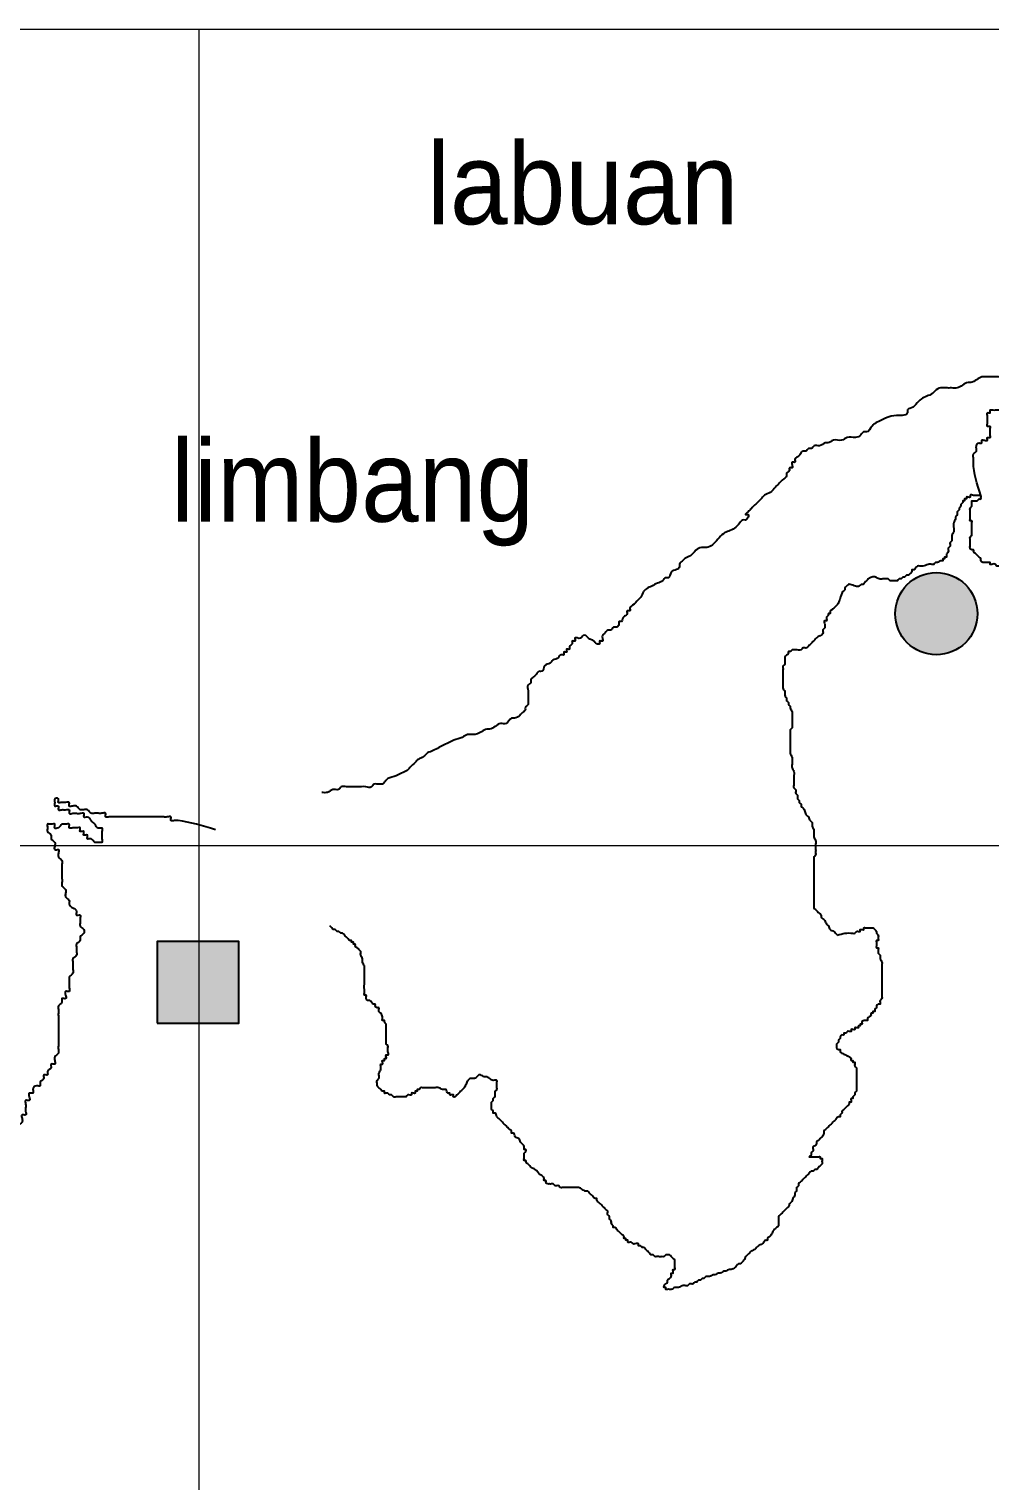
# Model space of a CAD drawing. Header units: metres. Extents: x -400 to 2000400, y -400 to 948520.
# Drawn here: x 1379183 to 1496906, y 422141 to 600000 of the extents above; entities that cross this region are included whole.
import ezdxf
from ezdxf.enums import TextEntityAlignment as Align

# ---------------------------------------------------------------- set-up
doc = ezdxf.new("R2010")
doc.units = ezdxf.units.M
doc.header["$LTSCALE"] = 1600
for name, color, linetype, lineweight in [('1', 7, 'Continuous', 25), ('2', 7, 'Continuous', 25), ('3', 7, 'Continuous', 13), ('4', 7, 'Continuous', 25)]:
    doc.layers.add(name, color=color, linetype=linetype, lineweight=lineweight)

msp = doc.modelspace()

# ---------------------------------------------------------------- hatches: boundary and pattern name
at = {"layer": '2'}
for points in [[(1495372, 528377, 1), (1485299, 528377, 1)], [(1394873, 478216), (1404873, 478216), (1404873, 488216), (1394873, 488216)]]:
    msp.add_hatch(color=256, dxfattribs=at).paths.add_polyline_path(points)

# ---------------------------------------------------------------- linework, layer by layer
at = {"layer": '1'}
for points in [[(1498468, 527518), (1498690, 529744), (1498690, 529967), (1498690, 530189), (1498690, 530412), (1498690, 530634), (1498690, 530857), (1498690, 531080), (1498690, 531302), (1498690, 531525), (1498690, 531747), (1498913, 531970), (1498913, 532192), (1498913, 532415), (1498913, 532638), (1498913, 532860), (1498913, 533083), (1498690, 533305), (1498690, 533528), (1498468, 533750), (1498245, 533973), (1498023, 534196), (1497800, 534196), (1497578, 534418), (1497133, 534418), (1496910, 534418), (1496910, 534641), (1496688, 534641), (1496466, 534641), (1496243, 534641), (1496021, 534641), (1495798, 534863), (1495798, 535086), (1495576, 535308), (1495353, 535531), (1495131, 535754), (1494908, 535976), (1494908, 536199), (1494686, 536199), (1494463, 536421), (1494463, 536644), (1494463, 536866), (1494463, 537089), (1494463, 537534), (1494463, 537757), (1494686, 537979), (1494686, 538202), (1494686, 538424), (1494686, 538870), (1494686, 539092), (1494686, 539315), (1494686, 539537), (1494686, 539760), (1494463, 539760), (1494463, 539982), (1494463, 540205), (1494463, 540428), (1494463, 540650), (1494463, 540873), (1494463, 541095), (1494463, 541318), (1494686, 541541), (1494686, 541763), (1494686, 541986), (1494686, 542208), (1494908, 542208), (1495131, 542208), (1495353, 542208), (1495576, 542431), (1495798, 542431), (1495798, 542653), (1495798, 542876), (1495576, 542876), (1495353, 542876), (1494908, 542876), (1494463, 542876), (1494463, 542653), (1494241, 542653), (1494018, 542653), (1494018, 542431), (1493796, 542431), (1493796, 542208), (1493573, 542208), (1493573, 541986), (1493351, 541763), (1493351, 541541), (1493128, 541318), (1493128, 541095), (1492906, 540873), (1492906, 540650), (1492683, 540205)], [(1492683, 540205), (1492683, 539982), (1492461, 539537), (1492461, 538870), (1492461, 538647), (1492461, 538424), (1492238, 537979), (1492238, 537757), (1492238, 537534), (1492238, 537312), (1492016, 537089), (1492016, 536866), (1492016, 536644), (1491793, 536421), (1491793, 536199), (1491793, 535976), (1491571, 535531), (1491571, 535308), (1491348, 535308), (1491348, 535086), (1491126, 535086), (1491126, 534863), (1490903, 534863), (1490458, 534641), (1490236, 534641), (1490013, 534418), (1489791, 534418), (1489346, 534418), (1488678, 534196), (1488011, 534196), (1487788, 533973), (1487566, 533750), (1487343, 533750), (1487343, 533528), (1487121, 533305), (1486898, 533083), (1486676, 533083), (1486453, 532860), (1486231, 532860), (1486009, 532638), (1485786, 532638), (1485564, 532415), (1485341, 532415), (1485119, 532415), (1484896, 532415), (1484674, 532415), (1484451, 532638), (1484229, 532638), (1484006, 532638), (1483784, 532638), (1483339, 532638), (1482894, 532860), (1482449, 532860), (1482004, 532638), (1481781, 532415), (1481559, 532192), (1481336, 531970), (1481114, 531970), (1480891, 531747), (1480446, 531747), (1479779, 531970), (1479556, 531970), (1479334, 531747), (1479111, 531525), (1479111, 531302), (1478889, 531080), (1478666, 530634), (1478444, 529967), (1478221, 529521), (1477776, 529076), (1477554, 528854), (1477331, 528631), (1477331, 528409), (1477109, 528409), (1477109, 528186), (1476886, 527963), (1476886, 527518), (1476664, 527518), (1476664, 527073), (1476664, 526851), (1476664, 526628), (1476441, 526405), (1476441, 526183), (1476441, 525960), (1476219, 525738), (1475774, 525515), (1475552, 525293), (1475329, 525070), (1475107, 524847), (1474884, 524625), (1474662, 524402)], [(1474662, 524402), (1474439, 524180), (1474217, 524180), (1473994, 524180), (1473772, 523957), (1473104, 523957), (1472882, 523957), (1472659, 523957), (1472437, 523735), (1472214, 523735), (1472214, 523512), (1471992, 523289), (1471769, 523067), (1471769, 522844), (1471769, 522622), (1471769, 522399), (1471769, 522177), (1471547, 521954), (1471547, 521731), (1471547, 521509), (1471547, 521286), (1471547, 521064), (1471547, 520841), (1471547, 520396), (1471547, 520173), (1471547, 519951), (1471547, 519728), (1471547, 519506), (1471547, 519283), (1471769, 518838), (1471769, 518615), (1471769, 518393), (1471992, 517948), (1471992, 517725), (1472214, 517502), (1472214, 517280), (1472437, 517057), (1472437, 516835), (1472659, 516390), (1472659, 516167), (1472659, 515722), (1472659, 515499), (1472659, 515277), (1472659, 514832), (1472659, 514609), (1472659, 514386), (1472437, 514164), (1472437, 513941), (1472437, 513719), (1472437, 513496), (1472437, 513274), (1472437, 513051), (1472437, 512828), (1472437, 512606), (1472437, 512161), (1472437, 511716), (1472437, 511270), (1472659, 510825), (1472659, 510380), (1472659, 509935), (1472659, 509490), (1472882, 509045), (1472882, 508377), (1472882, 508154), (1472882, 507709), (1472882, 507487), (1472882, 507041), (1473104, 506819), (1473104, 506596), (1473104, 506374), (1473327, 506151), (1473327, 505929), (1473327, 505706), (1473549, 505483), (1473549, 505261), (1473772, 505038), (1473772, 504816), (1473994, 504593), (1474217, 504148), (1474439, 503703), (1474662, 503480), (1474884, 503035), (1475107, 502813), (1475107, 502367), (1475329, 501922), (1475329, 501700), (1475329, 501255), (1475329, 501032), (1475552, 500587), (1475552, 500142), (1475552, 499919)], [(1402019, 501922), (1397459, 503036), (1397014, 503036), (1396569, 503036), (1396569, 503481), (1396124, 503481), (1395679, 503481), (1395234, 503481), (1394789, 503481), (1394344, 503481), (1393899, 503481), (1393454, 503481), (1393009, 503481), (1392564, 503481), (1392119, 503481), (1391674, 503481), (1391229, 503481), (1390784, 503481), (1390339, 503481), (1389894, 503481), (1389449, 503481), (1389004, 503481), (1388559, 503481), (1388559, 503926), (1388114, 503926), (1387669, 503926), (1387224, 503926), (1386779, 503926), (1386334, 504371), (1385889, 504371), (1385444, 504371), (1384999, 504816), (1384554, 504816), (1384109, 504816), (1384109, 505261), (1383664, 505261), (1383219, 505261), (1382774, 505261), (1382774, 505707), (1382329, 505707), (1382329, 505261), (1382329, 504816), (1382774, 504816), (1382774, 504371), (1383219, 504371), (1383664, 504371), (1384109, 504371), (1384109, 503926), (1384554, 503926), (1384999, 503926), (1385444, 503926), (1385889, 503926), (1385889, 503481), (1386334, 503481), (1386779, 503036), (1387224, 502591), (1387669, 502145), (1388114, 502145), (1388114, 501700), (1388114, 501255), (1388114, 500810), (1388114, 500365), (1387669, 500365), (1387224, 500365), (1386779, 500810), (1386334, 500810), (1386334, 501255), (1385889, 501255), (1385889, 501700), (1385444, 501700), (1385444, 502145), (1384999, 502145), (1384554, 502145), (1384109, 502145), (1384109, 502591), (1383664, 502591), (1383219, 502591), (1382774, 502145), (1382329, 502145), (1382329, 502591), (1381884, 502591), (1381439, 502591), (1381439, 502145), (1381439, 501700), (1381884, 501255), (1381884, 500810), (1382329, 500365), (1382329, 499920), (1382329, 499475), (1382774, 499475), (1382774, 499029)], [(1475552, 499919), (1475552, 499474), (1475552, 499251), (1475552, 499029), (1475552, 498806), (1475329, 498584), (1475329, 498361), (1475329, 498139), (1475329, 497916), (1475329, 497693), (1475329, 497471), (1475329, 497026), (1475329, 496580), (1475329, 496135), (1475329, 495468), (1475329, 495022), (1475329, 494577), (1475329, 494132), (1475329, 493687), (1475329, 493464), (1475329, 493242), (1475329, 492797), (1475329, 492574), (1475329, 492352), (1475552, 492129), (1475774, 491906), (1475996, 491684), (1476219, 491461), (1476219, 491239), (1476441, 491016), (1476664, 490794), (1476886, 490348), (1477109, 490126), (1477331, 489681), (1477776, 489458), (1477999, 489236), (1478221, 489013)], [(1382774, 499029), (1382774, 498584), (1383219, 498139), (1383219, 497694), (1383219, 497249), (1383219, 496804), (1383219, 496358), (1383219, 495913), (1383219, 495468), (1383219, 495023), (1383664, 494578), (1383664, 494133), (1383664, 493688), (1384109, 493242), (1384109, 492797), (1384554, 492352), (1384999, 491907), (1384999, 491462), (1385444, 491462), (1385444, 491017), (1385444, 490572), (1385444, 490126), (1385889, 489681), (1385889, 489236), (1385444, 488791), (1385444, 488346), (1384999, 487901), (1384999, 487456), (1384999, 487010), (1384999, 486565), (1384554, 486120), (1384554, 485675), (1384554, 485230), (1384554, 484785), (1384554, 484339), (1384109, 483894), (1384109, 483449), (1384109, 483004), (1384109, 482559), (1384109, 482114), (1383664, 482114), (1383664, 481669), (1383664, 481223), (1383219, 481223), (1383219, 480778), (1382774, 480333), (1382774, 479888), (1382774, 479443), (1382774, 478998), (1382774, 478553), (1382774, 478107), (1382774, 477662), (1382774, 477217), (1382774, 476772), (1382774, 476327), (1382774, 475882), (1382774, 475436), (1382774, 474991), (1382774, 474546), (1382329, 474101), (1382329, 473656), (1382329, 473211), (1381884, 473211), (1381884, 472766), (1381439, 472320), (1381439, 471875), (1380994, 471875), (1380994, 471430), (1380549, 470985), (1380549, 470540), (1380104, 470540), (1379659, 470095), (1379659, 469650), (1379214, 469650), (1379214, 469204), (1379214, 468759), (1378769, 468759), (1378769, 468314), (1378769, 467869), (1378769, 467424), (1378769, 466979), (1378324, 466979), (1378324, 466534), (1378324, 466088), (1377879, 465643), (1377879, 465198), (1377434, 464753), (1377434, 464308), (1376990, 464308), (1376990, 463863), (1376990, 463417)], [(1422043, 472097), (1422266, 472543), (1422266, 472988), (1422266, 473210), (1422488, 473210), (1422488, 473433), (1422488, 473655), (1422711, 473655), (1422711, 473878), (1422933, 473878), (1422933, 474101), (1422933, 474323), (1423156, 474323), (1423156, 474768), (1423156, 474991), (1423156, 475213), (1423156, 475436), (1422933, 475659), (1422933, 475881), (1422933, 476104), (1422933, 476326), (1422933, 476549), (1422933, 476772), (1422933, 476994), (1422933, 477217), (1422933, 477662), (1422933, 477884), (1422933, 478107), (1422711, 478330), (1422711, 478552), (1422488, 478552), (1422488, 478775), (1422488, 478997), (1422266, 479442), (1422043, 479665), (1422043, 479888), (1422043, 480110), (1421821, 480110), (1421598, 480333), (1421598, 480555), (1421376, 480555), (1421153, 480778), (1420931, 481000), (1420708, 481000), (1420486, 481223), (1420486, 481446), (1420486, 481668), (1420263, 481668), (1420263, 481891), (1420263, 482336), (1420263, 483004), (1420263, 483226), (1420263, 483671), (1420263, 483894), (1420263, 484116), (1420263, 484339), (1420263, 484562), (1420263, 484784), (1420263, 485229), (1420041, 485674), (1420041, 486120), (1419818, 486565), (1419818, 486787), (1419818, 487010), (1419596, 487233), (1419373, 487455), (1419151, 487678), (1419151, 487900), (1418928, 487900), (1418928, 488123), (1418706, 488123), (1418706, 488345), (1418483, 488345), (1418261, 488568), (1418038, 488791), (1417816, 489013), (1417593, 489236), (1417371, 489236), (1417148, 489458), (1416926, 489458), (1416704, 489681), (1416481, 489681), (1416259, 489903), (1416036, 490126)], [(1478221, 489013), (1480113, 489236), (1480335, 489236), (1480558, 489458), (1480780, 489458), (1481003, 489458), (1481003, 489681), (1481225, 489681), (1481448, 489681), (1481448, 489903), (1481670, 489903), (1481893, 489903), (1482115, 489903), (1482338, 489903), (1482560, 489903), (1482783, 489681), (1483005, 489458), (1483005, 489236), (1483228, 489013), (1483228, 488791), (1483228, 488568), (1483228, 488345), (1483005, 488345), (1483005, 488123), (1483005, 487900), (1483005, 487678), (1483005, 487455), (1483228, 487455), (1483228, 487233), (1483228, 487010), (1483228, 486787), (1483450, 486565), (1483450, 486342), (1483450, 486120), (1483673, 485674), (1483673, 485452), (1483673, 485229), (1483673, 484784), (1483673, 484116), (1483673, 483671), (1483673, 483226), (1483673, 483004), (1483673, 482781), (1483673, 482558), (1483673, 482336), (1483673, 482113), (1483673, 481891), (1483673, 481668), (1483673, 481446), (1483673, 481223), (1483450, 481000), (1483450, 480778), (1483450, 480555), (1483228, 480555), (1483005, 480333), (1483005, 480110), (1482783, 479888), (1482783, 479665), (1482560, 479665), (1482560, 479442), (1482338, 479442), (1482338, 479220), (1482115, 478997), (1481893, 478775), (1481893, 478552), (1481670, 478552), (1481225, 478330), (1481225, 478107), (1481003, 478107), (1481003, 477884), (1480780, 477884), (1480780, 477662), (1480558, 477662), (1480335, 477662), (1480335, 477439), (1480113, 477439), (1479890, 477439), (1479890, 477217), (1479668, 477217), (1479445, 477217), (1479223, 476994), (1479001, 476994), (1479001, 476772), (1478778, 476772), (1478556, 476549), (1478556, 476326), (1478333, 476104), (1478333, 475881), (1478111, 475659), (1478111, 475436), (1478111, 475213)], [(1478111, 475213), (1478333, 474991), (1478556, 474991), (1478556, 474768), (1478778, 474546), (1479223, 474323), (1479668, 474101), (1479890, 473878), (1479890, 473655), (1480113, 473655), (1480113, 473433), (1480335, 473433), (1480335, 473210), (1480335, 472988), (1480558, 472765), (1480558, 472543), (1480558, 472320), (1480558, 471875), (1480558, 471652), (1480558, 471430), (1480558, 471207), (1480558, 470985), (1480558, 470539), (1480558, 470317), (1480558, 470094), (1480558, 469872), (1480335, 469649), (1480335, 469427), (1480113, 469204), (1480113, 468981), (1479890, 468981), (1479890, 468759), (1479890, 468536), (1479668, 468536), (1479668, 468314), (1479445, 468091), (1479223, 467869), (1479001, 467646), (1478778, 467423), (1478778, 467201), (1478556, 466978), (1478556, 466756), (1478333, 466756), (1478111, 466533), (1477888, 466311), (1477666, 466088), (1477443, 465865), (1477221, 465643), (1476998, 465420), (1476776, 465198), (1476553, 464975), (1476553, 464752), (1476331, 464307), (1476108, 464085), (1475886, 463862), (1475663, 463640), (1475663, 463417), (1475441, 463194), (1475218, 462972), (1475218, 462527), (1474996, 462304), (1474996, 462082), (1474773, 461859), (1474996, 461859), (1475218, 461859), (1475441, 461859), (1475663, 461859), (1475886, 461859), (1476108, 461859), (1476108, 461636), (1476331, 461636), (1476331, 461414), (1476331, 461191), (1476331, 460969), (1476108, 460746), (1475886, 460524), (1475663, 460301), (1475441, 460301), (1475218, 460078), (1474996, 460078), (1474773, 459856), (1474551, 459633), (1474328, 459411), (1474106, 459188), (1473883, 458966), (1473661, 458743), (1473438, 458520), (1473438, 458298), (1473216, 458075), (1473216, 457853), (1472993, 457408)], [(1437840, 465420), (1437618, 465643), (1437173, 466088), (1436728, 466533), (1436505, 466756), (1436283, 467201), (1436060, 467201), (1436060, 467423), (1435838, 467646), (1435838, 467869), (1435838, 468091), (1435838, 468314), (1435838, 468536), (1436060, 468759), (1436060, 468981), (1436283, 469204), (1436283, 469427), (1436283, 469649), (1436283, 469872), (1436505, 470094), (1436505, 470317), (1436505, 470539), (1436505, 470762), (1436505, 470985), (1436505, 471207), (1436060, 471207), (1435615, 471430), (1435170, 471652), (1434948, 471652), (1434503, 471875), (1434280, 471875), (1434058, 471652), (1433613, 471430), (1433168, 471430), (1432945, 471207), (1432723, 470762), (1432500, 470317), (1432278, 470094), (1432055, 469872), (1431833, 469649), (1431610, 469427), (1431388, 469204), (1431165, 469204), (1431165, 469427), (1430943, 469427), (1430720, 469427), (1430720, 469649), (1430498, 469649), (1430275, 470094), (1430053, 470094), (1429830, 470094), (1429385, 470317), (1428940, 470317), (1428718, 470317), (1428495, 470317), (1428273, 470317), (1428050, 470317), (1427828, 470317), (1427605, 470317), (1427383, 470317), (1427161, 470317), (1426938, 470094), (1426716, 470094), (1426716, 469872), (1426493, 469872), (1426493, 469649), (1426271, 469649), (1426048, 469649), (1426048, 469427), (1425603, 469427), (1425381, 469204), (1425158, 469204), (1424936, 469204), (1424713, 469204), (1424491, 469204), (1424268, 469204), (1423823, 469204), (1423601, 469427), (1423378, 469427), (1423156, 469649), (1422711, 469649), (1422711, 469872), (1422488, 469872), (1422266, 470094), (1422043, 470317), (1421821, 470539), (1421821, 470762), (1421821, 471207), (1422043, 471430), (1422043, 471875), (1422043, 472097)], [(1456752, 449617), (1456307, 449617), (1456084, 449617), (1455862, 449617), (1455639, 449840), (1455417, 449840), (1455194, 450063), (1454972, 450285), (1454749, 450508), (1454527, 450730), (1454304, 450730), (1454082, 450953), (1453859, 450953), (1453859, 451175), (1453414, 451175), (1453192, 451175), (1452969, 451398), (1452524, 451398), (1452524, 451621), (1452302, 451621), (1452302, 451843), (1452079, 451843), (1452079, 452066), (1451857, 452288), (1451634, 452511), (1451412, 452733), (1451189, 452956), (1450967, 453179), (1450744, 453179), (1450744, 453401), (1450522, 453624), (1450522, 453846), (1450299, 454291), (1450299, 454514), (1450077, 454737), (1450077, 455182), (1449854, 455404), (1449632, 455627), (1449409, 455850), (1449187, 456072), (1448964, 456295), (1448742, 456517), (1448742, 456740), (1448519, 456740), (1448297, 456962), (1447852, 457408), (1447630, 457630), (1447407, 457630), (1446962, 457853), (1446517, 458075), (1446072, 458075), (1445850, 458075), (1445627, 458075), (1445182, 458075), (1444960, 458075), (1444515, 458075), (1444292, 458075), (1444070, 458298), (1443625, 458298), (1443402, 458520), (1443180, 458520), (1442957, 458520), (1442735, 458520), (1442512, 458743), (1442512, 458966), (1442290, 458966), (1442290, 459188), (1441845, 459633), (1441177, 460301), (1440732, 460524), (1440287, 460969), (1440065, 461191), (1440065, 461414), (1439842, 461414), (1439842, 461636), (1439842, 461859), (1439842, 462082), (1439842, 462304), (1440065, 462527), (1440065, 462749), (1439842, 462749), (1439842, 462972), (1439620, 463417), (1439397, 463640), (1439175, 464085), (1438730, 464307), (1438507, 464752), (1438285, 464752), (1438285, 464975), (1438062, 465198), (1437840, 465420)], [(1472993, 457408), (1472993, 457185), (1472771, 456740), (1472548, 456295), (1472326, 456072), (1472326, 455850), (1472103, 455627), (1471658, 455182), (1471436, 454959), (1471213, 454737), (1470991, 454514), (1470991, 454291), (1470991, 454069), (1470991, 453846), (1470991, 453624), (1470991, 453401), (1470768, 453179), (1470323, 452733), (1470101, 452288), (1469878, 452066), (1469656, 451843), (1469656, 451621), (1469433, 451621), (1469211, 451398), (1468989, 451175), (1468544, 450953), (1468321, 450730), (1468099, 450508), (1467654, 450285), (1467431, 450063), (1467209, 449840), (1466986, 449617), (1466764, 449172), (1466541, 448950), (1466319, 448727), (1466096, 448727), (1465874, 448505), (1465651, 448282), (1465206, 448059), (1464984, 448059), (1464539, 447837), (1464316, 447837), (1463871, 447614), (1463649, 447614), (1463204, 447392), (1462981, 447392), (1462536, 447169), (1462091, 447169), (1461869, 446947), (1461646, 446947), (1461424, 446724), (1461201, 446724), (1460979, 446501), (1460756, 446501), (1460534, 446279), (1460089, 446279), (1459866, 446056), (1459644, 446056), (1459199, 446056), (1458754, 445834), (1458532, 445834), (1458309, 445834), (1457864, 445611), (1457642, 445611), (1457419, 445611), (1457197, 445611), (1457197, 445834), (1456974, 445834), (1456974, 446056), (1457197, 446279), (1457419, 446501), (1457419, 446724), (1457642, 446947), (1457864, 447169), (1457864, 447392), (1457864, 447614), (1458087, 447614), (1458087, 448059), (1458309, 448059), (1458309, 448282), (1458309, 448505), (1458309, 448727), (1458309, 448950), (1458309, 449172), (1458087, 449395), (1457864, 449617), (1457642, 449840), (1457419, 449840), (1457197, 449840), (1456974, 449617), (1456752, 449617)]]:
    msp.add_spline(points, degree=3, dxfattribs=at)
at = {"layer": '2'}
msp.add_lwpolyline([(1394873, 478216), (1404873, 478216), (1404873, 488216), (1394873, 488216)], close=True, dxfattribs=at)
msp.add_circle((1490335, 528377), 5036, dxfattribs=at)
at = {"layer": '3'}
for p, q in [((900000, 600000), (2000000, 600000)), ((1400000, 600000), (1400000, 0)), ((900000, 500000), (2000000, 500000))]:
    msp.add_line(p, q, dxfattribs=at)
at = {"layer": '4'}
for points in [[(1495798, 542876), (1494900, 546933), (1494900, 547270), (1494900, 547944), (1495237, 548281), (1495237, 548955), (1495574, 549292), (1495911, 549292), (1495911, 549629), (1496248, 549629), (1496585, 549629), (1496585, 549966), (1496922, 549966), (1496922, 550303), (1496922, 550640), (1496922, 550977), (1496922, 551314), (1496585, 551314), (1496585, 551651), (1496585, 552325), (1496585, 552662), (1496585, 552999), (1496922, 552999), (1496922, 553336), (1497258, 553336), (1497595, 553336), (1497932, 553336), (1498269, 553336), (1498606, 553336), (1498606, 553673), (1498943, 553673), (1498943, 554010), (1498943, 554347), (1499280, 554347), (1499617, 554347), (1499954, 554347), (1499954, 554010), (1500290, 554010), (1500627, 553673), (1500964, 553336), (1501638, 552999), (1501975, 552999), (1502312, 552999), (1502312, 552662), (1502649, 552662), (1502986, 552662), (1503322, 552662), (1503659, 552662), (1503659, 552999), (1503996, 552999), (1504333, 553336), (1504670, 553336), (1504670, 553673), (1505007, 554010), (1504670, 554010), (1504333, 554010), (1503659, 554347), (1503322, 554347), (1502986, 554685), (1502986, 555022), (1502649, 555022), (1502649, 555359), (1502312, 555696), (1502312, 556033), (1502312, 556370), (1501975, 556370), (1501975, 556707), (1502312, 557044), (1502649, 557381), (1502986, 557718), (1502986, 558055), (1502649, 558055), (1502312, 558055), (1501975, 558392), (1501301, 558392), (1500964, 558055), (1500627, 558055), (1499617, 557718), (1498943, 557718), (1498269, 557381), (1497932, 557381), (1497595, 557381), (1497258, 557381), (1496585, 557381), (1495911, 557381), (1495237, 557044), (1494563, 556707), (1494227, 556707), (1493553, 556370), (1492879, 556033), (1492205, 556033)], [(1492205, 556033), (1491531, 556033), (1490858, 556033), (1490184, 555696), (1489847, 555359), (1489173, 555022), (1488499, 554685), (1487826, 554010), (1487489, 553673), (1486815, 553336), (1486815, 552999), (1486141, 552662), (1485467, 552662), (1484120, 552325), (1483446, 551988), (1482772, 551651), (1482436, 551314), (1481762, 550640), (1481425, 550640), (1481088, 550303), (1480414, 549966), (1479404, 549966), (1478730, 549629), (1477719, 549629), (1477045, 549292), (1476708, 549292), (1476035, 548955), (1475361, 548955), (1475024, 548618), (1474687, 548618), (1474350, 548281), (1474013, 548281), (1473676, 547944), (1473340, 547607), (1473003, 547270), (1473003, 546933), (1472666, 546933), (1472666, 546596), (1472666, 546259), (1472329, 546259), (1472329, 545922), (1471992, 545585), (1471992, 545248), (1471655, 544911), (1470981, 544237), (1470645, 543900), (1469971, 543226), (1469297, 542889), (1468960, 542552), (1468623, 542215), (1468286, 541878), (1467949, 541541), (1467613, 541204), (1467276, 540867), (1466939, 540530), (1467276, 540530), (1467276, 540193), (1466939, 539856), (1466602, 539856), (1466265, 539519), (1465591, 538845), (1464917, 538508), (1464244, 538171), (1463570, 537497), (1462896, 536823), (1462222, 536486), (1461549, 536486), (1460875, 536149), (1460201, 535475), (1459527, 535138), (1459190, 534801), (1458854, 534464), (1458854, 534127), (1458517, 533790), (1457843, 533453), (1457506, 532779), (1457169, 532779), (1456832, 532442), (1456158, 532105), (1455485, 531768), (1454811, 531431), (1454474, 531094), (1454137, 530419), (1453800, 530082), (1453126, 529408), (1452790, 529071), (1452790, 528734), (1452453, 528734), (1452453, 528397), (1452116, 528060), (1451779, 527386)], [(1451779, 527386), (1451442, 527386), (1451442, 527049), (1451105, 526712), (1450768, 526712), (1450431, 526375), (1450094, 526375), (1449758, 526038), (1449421, 525701), (1449421, 525364), (1449421, 525027), (1449084, 525027), (1449084, 524690), (1448747, 524690), (1448410, 525027), (1447736, 525364), (1447399, 525701), (1447063, 525701), (1446726, 525364), (1446052, 525364), (1446052, 525027), (1445715, 525027), (1445715, 524690), (1445378, 524353), (1445378, 524016), (1445041, 524016), (1445041, 523679), (1444704, 523679), (1444704, 523342), (1444367, 523342), (1444031, 523005), (1443357, 522668), (1443020, 522331), (1442346, 521994), (1442009, 521320), (1441672, 521320), (1441335, 520983), (1440999, 520646), (1440662, 520309), (1440662, 519972), (1440325, 519635), (1440325, 518961), (1440325, 518624), (1440325, 517950), (1440325, 517613), (1440325, 517276), (1439988, 516939), (1439988, 516602), (1439651, 516265), (1439314, 515928), (1438640, 515591), (1438304, 515591), (1437630, 514917), (1436956, 514917), (1436282, 514580), (1435608, 514243), (1435272, 514243), (1434598, 513906), (1433587, 513569), (1432913, 513569), (1432240, 513232), (1431229, 512895), (1430555, 512558), (1429881, 512221), (1429208, 511884), (1428534, 511547), (1427860, 511210), (1427523, 510873), (1426849, 510536), (1426513, 510199), (1425839, 509525), (1425502, 509188), (1424828, 508851), (1424154, 508514), (1423144, 508177), (1422807, 507840), (1422470, 507503), (1422133, 507503), (1421796, 507503), (1421459, 507503), (1421122, 507166), (1420449, 507166), (1419438, 507166), (1418764, 507166), (1418090, 507166), (1417417, 507166), (1417080, 506829), (1416743, 506829), (1416406, 506829), (1415732, 506491), (1415058, 506491)]]:
    msp.add_spline(points, degree=3, dxfattribs=at)

# ---------------------------------------------------------------- texts
at = {"layer": '2', "width": 0.95}
msp.add_text('limbang', height=10000, dxfattribs=at).set_placement((1418818, 539651), align=Align.CENTER)
at = {"layer": '4', "width": 0.95}
msp.add_text('labuan', height=10000, dxfattribs=at).set_placement((1447009, 576087), align=Align.CENTER)

doc.saveas('drawing.dxf')
